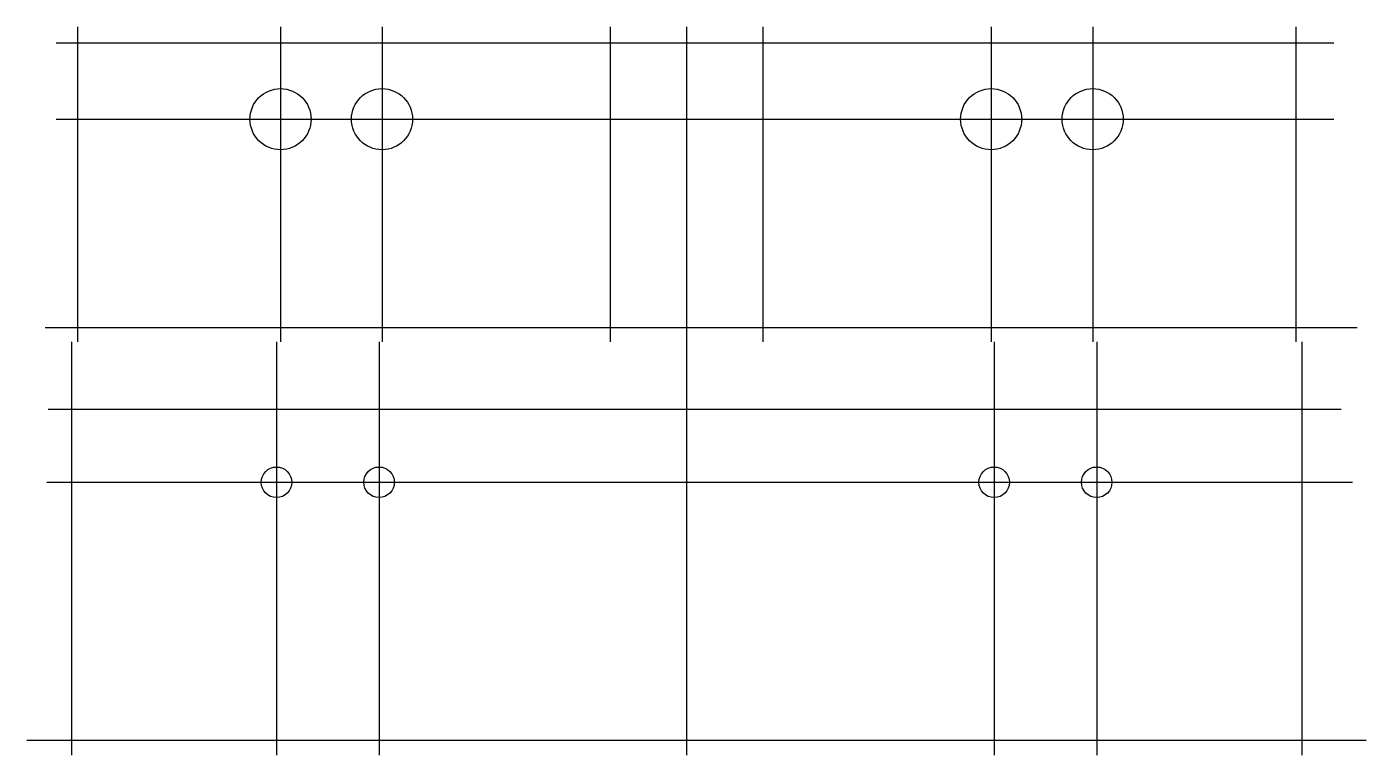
# Model space of a CAD drawing. Header units: inches. Extents: x -1 to 86.7, y 2.5 to 50.2.
import ezdxf

# ---------------------------------------------------------------- set-up
doc = ezdxf.new("R2010")
doc.units = ezdxf.units.IN
doc.header["$MEASUREMENT"] = 0

msp = doc.modelspace()

# ---------------------------------------------------------------- linework, layer by layer
for p, q in [((2.303, 50.249), (2.303, 29.604)), ((15.602, 50.249), (15.602, 29.604)), ((22.252, 50.249), (22.252, 29.604)), ((37.201, 50.249), (37.201, 29.604)), ((42.201, 50.249), (42.201, 29.604)), ((47.201, 50.249), (47.201, 29.604)), ((62.15, 50.249), (62.15, 29.604)), ((68.8, 50.249), (68.8, 29.604)), ((82.099, 50.249), (82.099, 29.604)), ((0.898, 49.196), (84.595, 49.196)), ((0.898, 44.196), (84.595, 44.196)), ((0.196, 30.54), (86.116, 30.54)), ((1.91, 29.604), (1.91, 2.531)), ((15.34, 29.604), (15.34, 2.531)), ((22.056, 29.604), (22.056, 2.531)), ((42.201, 29.604), (42.201, 2.531)), ((62.346, 29.604), (62.346, 2.531)), ((69.062, 29.604), (69.062, 2.531)), ((82.492, 29.604), (82.492, 2.531)), ((0.385, 25.189), (85.066, 25.189)), ((0.302, 20.41), (85.808, 20.41)), ((-1.017, 3.52), (86.715, 3.52))]:
    msp.add_line(p, q)
for centre, radius in [((15.602, 44.196), 2), ((22.252, 44.196), 2), ((62.15, 44.196), 2), ((68.8, 44.196), 2), ((15.34, 20.41), 1), ((22.056, 20.41), 1), ((62.346, 20.41), 1), ((69.062, 20.41), 1)]:
    msp.add_circle(centre, radius)

doc.saveas('drawing.dxf')
